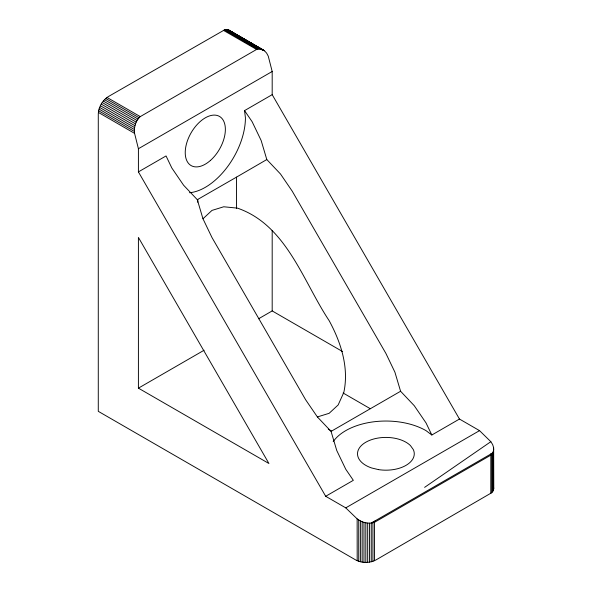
<?xml version="1.0" encoding="UTF-8"?>
<svg xmlns="http://www.w3.org/2000/svg" width="592" height="592" viewBox="0 0 592 592"><rect width="100%" height="100%" fill="white"/><g stroke="black" fill="none" stroke-linecap="round" stroke-linejoin="round"><path stroke-width="0.89" d="M272.187 94.661L459.466 419.047L479.535 430.636L490.835 441.684L492.64 444.562L493.602 447.53L493.721 488.563L493.24 490.679L491.819 492.655L375.861 560.002C369.726 563.221 361.927 563.221 355.792 560.002L98.279 411.329L98.279 113.967C98.553 107.048 102.453 100.292 108.314 96.592L224.612 29.837L227.032 29.6L229.111 30.244L264.587 50.86L266.674 53.176L268.265 56.181L272.187 71.491L272.187 94.661L244.548 110.615L252.118 121.693L261.139 140.474L266.807 159.551L236.548 177.112L236.563 208.421M374.462 560.705L374.507 522.314L490.835 455.152L493.24 451.74L493.721 448.988M490.79 493.543L490.835 454.034L491.819 454.116L491.819 492.655M374.507 522.314C368.609 524.32 362.008 522.544 357.146 518.873L345.758 507.869L325.696 496.281L138.41 171.895L138.41 148.725L134.576 133.363C133.844 127.324 135.538 120.687 140.267 116.609L256.595 49.447L259.377 48.958L263.381 50.024M492.64 491.693L492.64 452.991L375.513 520.605L373.589 522.544L372.923 522.1L371.258 523.062L371.258 561.778M202.967 218.766L211.988 210.404L223.739 206.771L237.429 208.125C286.676 225.115 303 281.37 329.137 320.635C340.948 342.339 349.147 367.602 343.826 392.415L338.158 404.95L329.137 413.312L317.379 416.938L305.627 399.741L211.988 237.547L202.967 218.766L197.299 199.689L183.609 185.237L171.85 168.032L166.049 155.94L138.41 171.895M325.696 496.281L353.328 480.327L345.758 469.249L336.737 450.468L331.069 431.39L400.584 391.26L394.908 372.176L385.895 353.402L292.248 191.209L280.497 174.004L266.807 159.551M424.605 487.364L490.835 441.684M197.299 199.689L236.548 177.112M138.41 148.725L272.187 71.491M138.41 388.152L268.938 463.514L138.41 237.429L138.41 388.152L204.092 350.235M258.563 318.785L272.187 310.918L342.65 351.604M333.2 441.625A56.758 32.767 0 0 1 426.025 430.636L431.834 435.002L459.466 419.047M345.758 507.869L479.535 430.636M375.513 520.605L372.923 522.1L372.923 561.305M264.587 50.86L228.127 29.815L261.879 49.358M243.43 39.065L248.196 41.817M253.761 45.029L255.352 45.947M260.917 49.166L262.508 50.083M225.855 29.607L259.377 48.958M257.986 49.106L224.612 29.837L257.55 49.232M223.325 30.288L256.595 49.447M107.004 97.451L140.267 116.609M105.716 98.487L139.09 117.756M104.473 99.693L137.988 119.044M103.297 101.04L137.011 120.509M102.201 102.512L136.175 122.13M101.217 104.081L135.487 123.869M100.351 105.724L134.961 125.704M99.619 107.404L134.606 127.598M99.042 109.098L134.428 129.53M98.62 110.778L134.428 131.454M370.252 408.687L343.145 393.021M328.308 429.215L331.468 431.043M263.196 49.935L229.111 30.244L230.71 31.724M260.798 49.143L227.032 29.6L260.576 49.121M98.361 112.406L134.576 133.363M400.584 391.26L414.267 405.705L426.025 422.91L431.834 435.002M317.379 416.938L331.069 431.39M490.835 454.034L491.353 454.589M244.548 110.615L245.428 117.83A56.758 32.767 -60 0 1 189.499 192.726M493.602 487.49L493.721 488.563M357.146 518.873L357.191 560.705M493.602 447.53L493.602 489.628M493.24 451.74L493.24 490.679M369.497 523.173L369.497 562.119M367.676 523.091L367.676 562.333M365.826 522.825L365.826 562.4M363.976 522.366L363.976 562.333M362.156 521.722L362.156 562.119M360.395 520.916L360.395 561.778M358.73 519.946L358.73 561.305M272.187 230.473L272.187 310.918M197.795 199.511L197.795 202.257M378.547 469.626L371.702 467.991A28.379 16.384 0 0 1 365.826 442.217A28.379 16.384 0 0 1 410.471 445.613L413.305 449.565A28.379 16.384 0 0 1 378.547 469.626M210.493 160.388A28.379 16.384 -60 0 0 219.484 116.424A28.379 16.384 -60 0 0 185.918 146.194A28.379 16.384 -60 0 0 210.493 160.388"/></g></svg>
